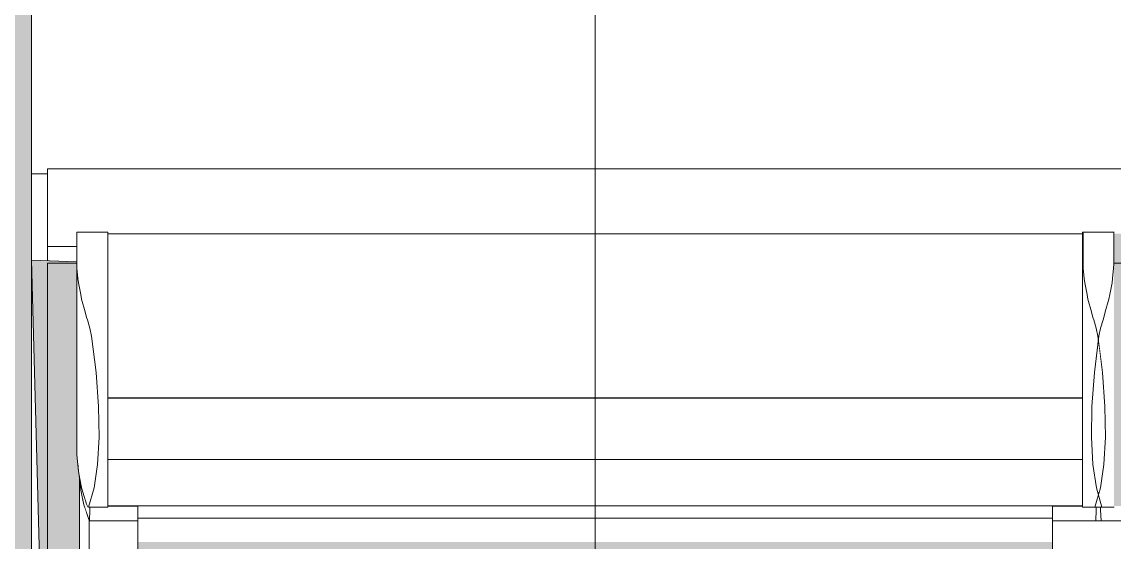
# Model space of a CAD drawing. Header units: metres. Extents: x -208 to 1512, y -277 to 123.
# Drawn here: x 828.681 to 829.582, y -14.458 to -14.029 of the extents above; entities that cross this region are included whole.
import ezdxf

# ---------------------------------------------------------------- set-up
doc = ezdxf.new("R2010")
doc.units = ezdxf.units.M
doc.header["$MEASUREMENT"] = 0
doc.linetypes.add('Wipeout_Contour', pattern=[1, 0, -1])
for name, color, linetype in [('325 Dachfenster', 7, 'Continuous'), ('330 Dachaufbau', 7, 'Continuous'), ('918 Lageplan Beschriftung.x', 7, 'Continuous')]:
    doc.layers.add(name, color=color, linetype=linetype)

# ---------------------------------------------------------------- blocks, each defined once
blk = doc.blocks.new('Dachfläche_65_5', base_point=(831.51728, -10.4))
at = {"layer": '330 Dachaufbau', "linetype": 'Continuous', "lineweight": 0, "true_color": 0x000000}
h = blk.add_hatch(color=18, dxfattribs=at)
h.paths.add_polyline_path([(831.51728, -13.58499), (828.57228, -13.58499), (828.57228, -11.155), (831.51728, -11.155), (831.51728, -10.4), (825.29541, -10.4), (825.31254, -15.07), (826.27442, -15.07), (826.27442, -14.22801), (828.02442, -14.22801), (828.02442, -15.07), (828.70279, -15.07), (828.70279, -14.22801), (830.45279, -14.22801), (830.45279, -15.07), (831.51728, -15.07)])
h.paths.add_polyline_path([(826.32035, -12.8025), (826.32035, -11.20127), (828.02035, -11.20127), (828.02035, -12.8025)], flags=0)
at = {"layer": '330 Dachaufbau', "color": 7, "linetype": 'Continuous', "lineweight": 18, "flags": 128}
for points in [[(828.70279, -14.22801), (828.70279, -15.07)], [(830.45279, -14.22801), (828.70279, -14.22801)]]:
    blk.add_lwpolyline(points, dxfattribs=at)
blk = doc.blocks.new('DF Marker 27[1473]_5', base_point=(829.15442, -14.94126))
at = {"layer": '325 Dachfenster', "color": 7, "linetype": 'Continuous', "lineweight": 13}
blk.add_line((829.15442, -18.69751), (829.15442, -13.04971), dxfattribs=at)
blk = doc.blocks.new('VELUX SlopeRoofBundle[45]_5', base_point=(825.25728, 0))
at = {"color": 254, "linetype": 'Wipeout_Contour', "lineweight": 0, "ltscale": 6630.786361}
blk.add_wipeout([(828.72679, -14.29623), (828.72682, -14.36991), (828.72682, -14.36427), (828.72682, -14.23224), (828.72681, -14.21873), (828.7268, -14.20997), (828.72679, -14.20261), (828.72679, -14.20473)], dxfattribs=at).dxf.layer = '325 Dachfenster'
at = {"color": 254, "linetype": 'Wipeout_Contour', "lineweight": 0, "ltscale": 3318.764459}
blk.add_wipeout([(829.55642, -14.20261), (829.55642, -14.20997), (829.58204, -14.20997), (829.58205, -14.20261)], dxfattribs=at).dxf.layer = '325 Dachfenster'
at = {"color": 254, "linetype": 'Wipeout_Contour', "lineweight": 0, "ltscale": 3318.765626}
blk.add_wipeout([(829.55642, -14.22906), (829.58203, -14.22906), (829.58203, -14.21873), (829.55642, -14.21873)], dxfattribs=at).dxf.layer = '325 Dachfenster'
at = {"color": 254, "linetype": 'Wipeout_Contour', "lineweight": 0, "ltscale": 4148.819988}
blk.add_wipeout([(829.55642, -14.25402), (829.55642, -14.26816), (829.56371, -14.26816), (829.56072, -14.2578), (829.56004, -14.25402)], dxfattribs=at).dxf.layer = '325 Dachfenster'
at = {"color": 254, "linetype": 'Wipeout_Contour', "lineweight": 0, "ltscale": 5807.90494}
blk.add_wipeout([(829.56361, -14.37154), (829.56488, -14.39403), (829.56777, -14.4134), (829.56942, -14.41924), (829.56942, -14.29168), (829.56612, -14.31829), (829.56403, -14.34615)], dxfattribs=at).dxf.layer = '325 Dachfenster'
at = {"color": 254, "linetype": 'Wipeout_Contour', "lineweight": 0, "ltscale": 3315.2739}
blk.add_wipeout([(828.74481, -14.34615), (828.75242, -14.34615), (828.75242, -14.31829), (828.74273, -14.31829)], dxfattribs=at).dxf.layer = '325 Dachfenster'
at = {"color": 254, "linetype": 'Wipeout_Contour', "lineweight": 0, "ltscale": 3315.2009}
blk.add_wipeout([(828.74107, -14.4134), (828.73656, -14.42938), (828.75242, -14.42938), (828.75242, -14.4134)], dxfattribs=at).dxf.layer = '325 Dachfenster'
at = {"color": 254, "linetype": 'Wipeout_Contour', "lineweight": 0, "ltscale": 3315.445669}
blk.add_wipeout([(828.72679, -14.20261), (828.7268, -14.20997), (828.75242, -14.20997), (828.75242, -14.20261)], dxfattribs=at).dxf.layer = '325 Dachfenster'
at = {"color": 254, "linetype": 'Wipeout_Contour', "lineweight": 0, "ltscale": 3318.764984}
blk.add_wipeout([(829.55642, -14.20997), (829.55642, -14.21873), (829.58203, -14.21873), (829.58204, -14.20997)], dxfattribs=at).dxf.layer = '325 Dachfenster'
at = {"color": 254, "linetype": 'Wipeout_Contour', "lineweight": 0, "ltscale": 4144.01682}
blk.add_wipeout([(828.72682, -14.23224), (828.72682, -14.38588), (828.72812, -14.39979), (828.72812, -14.24443), (828.72777, -14.24087)], dxfattribs=at).dxf.layer = '325 Dachfenster'
at = {"color": 254, "linetype": 'Wipeout_Contour', "lineweight": 0, "ltscale": 4148.002584}
blk.add_wipeout([(829.55642, -14.24087), (829.58107, -14.24087), (829.58202, -14.23224), (829.58203, -14.22906), (829.55642, -14.22906)], dxfattribs=at).dxf.layer = '325 Dachfenster'
at = {"color": 254, "linetype": 'Wipeout_Contour', "lineweight": 0, "ltscale": 3315.236583}
blk.add_wipeout([(828.74396, -14.39403), (828.74107, -14.4134), (828.75242, -14.4134), (828.75242, -14.39403)], dxfattribs=at).dxf.layer = '325 Dachfenster'
at = {"color": 254, "linetype": 'Wipeout_Contour', "lineweight": 0, "ltscale": 4148.288129}
blk.add_wipeout([(829.55642, -14.42938), (829.56656, -14.42938), (829.56942, -14.41924), (829.56777, -14.4134), (829.55642, -14.4134)], dxfattribs=at).dxf.layer = '325 Dachfenster'
at = {"layer": '325 Dachfenster', "linetype": 'Continuous', "lineweight": 0, "flags": 128}
blk.add_lwpolyline([(828.72679, -14.20473), (828.72679, -14.20261)], dxfattribs=at)
at = {"color": 254, "linetype": 'Wipeout_Contour', "lineweight": 0, "ltscale": 3318.791649}
blk.add_wipeout([(829.58204, -14.20997), (829.58203, -14.21873), (829.58242, -14.21873), (829.58242, -14.20997)], dxfattribs=at).dxf.layer = '325 Dachfenster'
at = {"color": 254, "linetype": 'Wipeout_Contour', "lineweight": 0, "ltscale": 3315.446915}
blk.add_wipeout([(828.72681, -14.21873), (828.72682, -14.22906), (828.75242, -14.22906), (828.75242, -14.21873)], dxfattribs=at).dxf.layer = '325 Dachfenster'
at = {"color": 254, "linetype": 'Wipeout_Contour', "lineweight": 0, "ltscale": 4148.068082}
blk.add_wipeout([(829.55642, -14.25402), (829.5788, -14.25402), (829.58072, -14.24443), (829.58107, -14.24087), (829.55642, -14.24087)], dxfattribs=at).dxf.layer = '325 Dachfenster'
at = {"color": 254, "linetype": 'Wipeout_Contour', "lineweight": 0, "ltscale": 4144.020992}
blk.add_wipeout([(828.73004, -14.25402), (828.72812, -14.24443), (828.72812, -14.39979), (828.73072, -14.41344), (828.73072, -14.2578)], dxfattribs=at).dxf.layer = '325 Dachfenster'
at = {"color": 254, "linetype": 'Wipeout_Contour', "lineweight": 0, "ltscale": 3315.343184}
blk.add_wipeout([(828.74523, -14.37154), (828.74396, -14.39403), (828.75242, -14.39403), (828.75242, -14.37154)], dxfattribs=at).dxf.layer = '325 Dachfenster'
at = {"color": 254, "linetype": 'Wipeout_Contour', "lineweight": 0, "ltscale": 3319.000789}
blk.add_wipeout([(829.55642, -14.39403), (829.55642, -14.4134), (829.56777, -14.4134), (829.56488, -14.39403)], dxfattribs=at).dxf.layer = '325 Dachfenster'
at = {"color": 254, "linetype": 'Wipeout_Contour', "lineweight": 0, "ltscale": 3318.678561}
blk.add_wipeout([(829.55642, -14.42818), (829.53162, -14.42818), (829.53162, -14.42846), (829.55642, -14.42846)], dxfattribs=at).dxf.layer = '325 Dachfenster'
at = {"color": 254, "linetype": 'Wipeout_Contour', "lineweight": 0, "ltscale": 3318.789943}
blk.add_wipeout([(829.58205, -14.20261), (829.58204, -14.20997), (829.58242, -14.20997), (829.58242, -14.20261)], dxfattribs=at).dxf.layer = '325 Dachfenster'
at = {"color": 254, "linetype": 'Wipeout_Contour', "lineweight": 0, "ltscale": 3315.446248}
blk.add_wipeout([(828.7268, -14.20997), (828.72681, -14.21873), (828.75242, -14.21873), (828.75242, -14.20997)], dxfattribs=at).dxf.layer = '325 Dachfenster'
at = {"color": 254, "linetype": 'Wipeout_Contour', "lineweight": 0, "ltscale": 3318.792432}
blk.add_wipeout([(829.58203, -14.21873), (829.58203, -14.22906), (829.58242, -14.22906), (829.58242, -14.21873)], dxfattribs=at).dxf.layer = '325 Dachfenster'
at = {"color": 254, "linetype": 'Wipeout_Contour', "lineweight": 0, "ltscale": 4144.756752}
blk.add_wipeout([(828.72682, -14.22906), (828.72682, -14.23224), (828.72777, -14.24087), (828.75242, -14.24087), (828.75242, -14.22906)], dxfattribs=at).dxf.layer = '325 Dachfenster'
at = {"color": 254, "linetype": 'Wipeout_Contour', "lineweight": 0, "ltscale": 3315.437197}
blk.add_wipeout([(828.75242, -14.34615), (828.74481, -14.34615), (828.74523, -14.37154), (828.75242, -14.37154)], dxfattribs=at).dxf.layer = '325 Dachfenster'
at = {"color": 254, "linetype": 'Wipeout_Contour', "lineweight": 0, "ltscale": 3318.891282}
blk.add_wipeout([(829.56361, -14.37154), (829.55642, -14.37154), (829.55642, -14.39403), (829.56488, -14.39403)], dxfattribs=at).dxf.layer = '325 Dachfenster'
at = {"color": 254, "linetype": 'Wipeout_Contour', "lineweight": 0, "ltscale": 4977.297172}
blk.add_wipeout([(829.53162, -14.44058), (829.56726, -14.44058), (829.56747, -14.43518), (829.57137, -14.43518), (829.57122, -14.43142), (829.53162, -14.43142)], dxfattribs=at).dxf.layer = '325 Dachfenster'
at = {"layer": '325 Dachfenster', "linetype": 'Continuous', "lineweight": 0, "flags": 128}
blk.add_lwpolyline([(828.72679, -14.21437), (828.70279, -14.21437)], dxfattribs=at)
at = {"color": 254, "linetype": 'Wipeout_Contour', "lineweight": 0, "ltscale": 3317.105167}
blk.add_wipeout([(828.75242, -14.20381), (828.75242, -14.21131), (829.55642, -14.21131), (829.55642, -14.20381)], dxfattribs=at).dxf.layer = '325 Dachfenster'
at = {"color": 254, "linetype": 'Wipeout_Contour', "lineweight": 0, "ltscale": 4147.608056}
blk.add_wipeout([(829.58107, -14.24087), (829.58242, -14.24087), (829.58242, -14.22906), (829.58203, -14.22906), (829.58202, -14.23224)], dxfattribs=at).dxf.layer = '325 Dachfenster'
at = {"color": 254, "linetype": 'Wipeout_Contour', "lineweight": 0, "ltscale": 4144.693436}
blk.add_wipeout([(828.72812, -14.24443), (828.73004, -14.25402), (828.75242, -14.25402), (828.75242, -14.24087), (828.72777, -14.24087)], dxfattribs=at).dxf.layer = '325 Dachfenster'
at = {"color": 254, "linetype": 'Wipeout_Contour', "lineweight": 0, "ltscale": 9947.15234}
blk.add_wipeout([(828.73482, -14.42693), (828.73593, -14.4291), (828.73656, -14.42938), (828.74107, -14.4134), (828.74396, -14.39403), (828.74523, -14.37154), (828.74481, -14.34615), (828.74273, -14.31829), (828.73899, -14.28817), (828.73767, -14.2816), (828.73559, -14.27474), (828.73482, -14.27283)], dxfattribs=at).dxf.layer = '325 Dachfenster'
at = {"color": 254, "linetype": 'Wipeout_Contour', "lineweight": 0, "ltscale": 3318.793951}
blk.add_wipeout([(829.55642, -14.34615), (829.55642, -14.37154), (829.56361, -14.37154), (829.56403, -14.34615)], dxfattribs=at).dxf.layer = '325 Dachfenster'
at = {"color": 254, "linetype": 'Wipeout_Contour', "lineweight": 0, "ltscale": 3317.118545}
blk.add_wipeout([(828.75242, -14.39084), (828.75242, -14.41206), (829.55642, -14.41206), (829.55642, -14.39084)], dxfattribs=at).dxf.layer = '325 Dachfenster'
at = {"color": 254, "linetype": 'Wipeout_Contour', "lineweight": 0, "ltscale": 4977.680633}
blk.add_wipeout([(829.53162, -14.43142), (829.56762, -14.43142), (829.56762, -14.42938), (829.55642, -14.42938), (829.55642, -14.42846), (829.53162, -14.42846)], dxfattribs=at).dxf.layer = '325 Dachfenster'
at = {"color": 254, "linetype": 'Wipeout_Contour', "lineweight": 0, "ltscale": 3318.653472}
blk.add_wipeout([(829.53162, -14.44058), (829.53162, -15.01121), (829.53332, -15.01247), (829.53332, -14.44058)], dxfattribs=at).dxf.layer = '325 Dachfenster'
at = {"layer": '325 Dachfenster', "linetype": 'Continuous', "lineweight": 0, "flags": 128}
for points in [[(828.72679, -14.20261), (828.75242, -14.20261)], [(828.75242, -14.20381), (829.55642, -14.20381)], [(829.58242, -14.20261), (829.55679, -14.20261), (829.55642, -14.20261)]]:
    blk.add_lwpolyline(points, dxfattribs=at)
at = {"color": 254, "linetype": 'Wipeout_Contour', "lineweight": 0, "ltscale": 3317.105722}
blk.add_wipeout([(828.75242, -14.21131), (828.75242, -14.22001), (829.55642, -14.22001), (829.55642, -14.21131)], dxfattribs=at).dxf.layer = '325 Dachfenster'
at = {"color": 254, "linetype": 'Wipeout_Contour', "lineweight": 0, "ltscale": 4147.856722}
blk.add_wipeout([(829.5788, -14.25402), (829.58242, -14.25402), (829.58242, -14.24087), (829.58107, -14.24087), (829.58072, -14.24443)], dxfattribs=at).dxf.layer = '325 Dachfenster'
at = {"color": 254, "linetype": 'Wipeout_Contour', "lineweight": 0, "ltscale": 4144.048923}
blk.add_wipeout([(828.73072, -14.41344), (828.73482, -14.42693), (828.73482, -14.27283), (828.73371, -14.26816), (828.73072, -14.2578)], dxfattribs=at).dxf.layer = '325 Dachfenster'
at = {"color": 254, "linetype": 'Wipeout_Contour', "lineweight": 0, "ltscale": 3318.953563}
blk.add_wipeout([(829.55642, -14.31829), (829.55642, -14.34615), (829.56403, -14.34615), (829.56612, -14.31829)], dxfattribs=at).dxf.layer = '325 Dachfenster'
at = {"color": 254, "linetype": 'Wipeout_Contour', "lineweight": 0, "ltscale": 3317.117779}
blk.add_wipeout([(828.75242, -14.39), (828.75242, -14.39084), (829.55642, -14.39084), (829.55642, -14.39)], dxfattribs=at).dxf.layer = '325 Dachfenster'
at = {"color": 254, "linetype": 'Wipeout_Contour', "lineweight": 0, "ltscale": 3318.520396}
blk.add_wipeout([(829.57107, -14.4134), (829.56656, -14.42938), (829.58242, -14.42938), (829.58242, -14.4134)], dxfattribs=at).dxf.layer = '325 Dachfenster'
at = {"color": 254, "linetype": 'Wipeout_Contour', "lineweight": 0, "ltscale": 9952.484458}
blk.add_wipeout([(829.53332, -14.44058), (829.53332, -15.01247), (829.56872, -15.01247), (829.56872, -14.66834), (829.57012, -14.66834), (829.57012, -14.52047), (829.56872, -14.52047), (829.56872, -14.4862), (829.57012, -14.4862), (829.57012, -14.46404), (829.56872, -14.46404), (829.56872, -14.44058)], dxfattribs=at).dxf.layer = '325 Dachfenster'
at = {"layer": '325 Dachfenster', "linetype": 'Continuous', "lineweight": 0, "flags": 128}
for points in [[(828.72679, -14.29623), (828.72682, -14.36991)], [(828.72682, -14.38455), (828.72682, -14.36991)]]:
    blk.add_lwpolyline(points, dxfattribs=at)
at = {"color": 254, "linetype": 'Wipeout_Contour', "lineweight": 0, "ltscale": 3317.106372}
blk.add_wipeout([(829.55642, -14.22001), (828.75242, -14.22001), (828.75242, -14.23026), (829.55642, -14.23026)], dxfattribs=at).dxf.layer = '325 Dachfenster'
at = {"color": 254, "linetype": 'Wipeout_Contour', "lineweight": 0, "ltscale": 4144.614977}
blk.add_wipeout([(828.73004, -14.25402), (828.73072, -14.2578), (828.73371, -14.26816), (828.75242, -14.26816), (828.75242, -14.25402)], dxfattribs=at).dxf.layer = '325 Dachfenster'
at = {"color": 254, "linetype": 'Wipeout_Contour', "lineweight": 0, "ltscale": 3315.20251}
blk.add_wipeout([(828.73899, -14.28817), (828.74273, -14.31829), (828.75242, -14.31829), (828.75242, -14.28817)], dxfattribs=at).dxf.layer = '325 Dachfenster'
at = {"color": 254, "linetype": 'Wipeout_Contour', "lineweight": 0, "ltscale": 4148.21547}
blk.add_wipeout([(829.55642, -14.28817), (829.55642, -14.31829), (829.56612, -14.31829), (829.56942, -14.29168), (829.56899, -14.28817)], dxfattribs=at).dxf.layer = '325 Dachfenster'
at = {"color": 254, "linetype": 'Wipeout_Contour', "lineweight": 0, "ltscale": 3317.116936}
blk.add_wipeout([(829.55642, -14.36652), (828.75242, -14.36652), (828.75242, -14.39), (829.55642, -14.39)], dxfattribs=at).dxf.layer = '325 Dachfenster'
at = {"color": 254, "linetype": 'Wipeout_Contour', "lineweight": 0, "ltscale": 3318.556081}
blk.add_wipeout([(829.57396, -14.39403), (829.57107, -14.4134), (829.58242, -14.4134), (829.58242, -14.39403)], dxfattribs=at).dxf.layer = '325 Dachfenster'
at = {"color": 254, "linetype": 'Wipeout_Contour', "lineweight": 0, "ltscale": 3315.411205}
blk.add_wipeout([(828.73002, -14.40977), (828.72872, -14.40294), (828.72872, -14.40295), (828.73002, -14.4152)], dxfattribs=at).dxf.layer = '325 Dachfenster'
at = {"color": 254, "linetype": 'Wipeout_Contour', "lineweight": 0, "ltscale": 5801.233379}
blk.add_wipeout([(828.73272, -14.42002), (828.73272, -14.42737), (828.73672, -14.43932), (828.73672, -14.42938), (828.73656, -14.42938), (828.73593, -14.4291), (828.73482, -14.42693)], dxfattribs=at).dxf.layer = '325 Dachfenster'
at = {"color": 254, "linetype": 'Wipeout_Contour', "lineweight": 0, "ltscale": 4979.035113}
blk.add_wipeout([(829.56747, -14.43518), (829.56726, -14.44058), (829.60722, -14.44058), (829.60722, -14.43142), (829.57122, -14.43142), (829.57137, -14.43518)], dxfattribs=at).dxf.layer = '325 Dachfenster'
at = {"layer": '325 Dachfenster', "linetype": 'Continuous', "lineweight": 0, "flags": 128}
for points in [[(828.72679, -14.29623), (828.72679, -14.20473)], [(828.75242, -14.39), (829.55642, -14.39)]]:
    blk.add_lwpolyline(points, dxfattribs=at)
at = {"color": 254, "linetype": 'Wipeout_Contour', "lineweight": 0, "ltscale": 3317.107127}
blk.add_wipeout([(828.75242, -14.23026), (828.75242, -14.242), (829.55642, -14.242), (829.55642, -14.23026)], dxfattribs=at).dxf.layer = '325 Dachfenster'
at = {"color": 254, "linetype": 'Wipeout_Contour', "lineweight": 0, "ltscale": 3315.385227}
blk.add_wipeout([(828.73767, -14.2816), (828.73899, -14.28817), (828.75242, -14.28817), (828.75242, -14.2816)], dxfattribs=at).dxf.layer = '325 Dachfenster'
at = {"color": 254, "linetype": 'Wipeout_Contour', "lineweight": 0, "ltscale": 3318.846874}
blk.add_wipeout([(829.55642, -14.2816), (829.55642, -14.28817), (829.56899, -14.28817), (829.56767, -14.2816)], dxfattribs=at).dxf.layer = '325 Dachfenster'
at = {"color": 254, "linetype": 'Wipeout_Contour', "lineweight": 0, "ltscale": 3318.593404}
blk.add_wipeout([(829.57481, -14.34615), (829.58242, -14.34615), (829.58242, -14.31829), (829.57273, -14.31829)], dxfattribs=at).dxf.layer = '325 Dachfenster'
at = {"color": 254, "linetype": 'Wipeout_Contour', "lineweight": 0, "ltscale": 3318.662684}
blk.add_wipeout([(829.57523, -14.37154), (829.57396, -14.39403), (829.58242, -14.39403), (829.58242, -14.37154)], dxfattribs=at).dxf.layer = '325 Dachfenster'
at = {"color": 254, "linetype": 'Wipeout_Contour', "lineweight": 0, "ltscale": 3315.523658}
blk.add_wipeout([(828.73726, -14.44058), (828.77722, -14.44058), (828.77722, -14.43142), (828.73762, -14.43142)], dxfattribs=at).dxf.layer = '325 Dachfenster'
at = {"color": 254, "linetype": 'Wipeout_Contour', "lineweight": 0, "ltscale": 4978.514008}
blk.add_wipeout([(829.56762, -14.42938), (829.56762, -14.43142), (829.60722, -14.43142), (829.60722, -14.42846), (829.58242, -14.42846), (829.58242, -14.42938)], dxfattribs=at).dxf.layer = '325 Dachfenster'
at = {"color": 254, "linetype": 'Wipeout_Contour', "lineweight": 0, "ltscale": 9960.247285}
blk.add_wipeout([(829.56872, -14.52047), (829.57012, -14.52047), (829.57012, -14.66834), (829.56872, -14.66834), (829.56872, -15.01247), (829.60552, -15.01247), (829.60552, -14.44058), (829.56872, -14.44058), (829.56872, -14.46404), (829.57012, -14.46404), (829.57012, -14.4862), (829.56872, -14.4862)], dxfattribs=at).dxf.layer = '325 Dachfenster'
at = {"layer": '325 Dachfenster', "linetype": 'Continuous', "lineweight": 0, "flags": 128}
for points in [[(829.56726, -14.44058), (829.56762, -14.43142), (829.56762, -14.42938)], [(829.57122, -14.42938), (829.57122, -14.43142), (829.57159, -14.44058)]]:
    blk.add_lwpolyline(points, dxfattribs=at)
at = {"color": 254, "linetype": 'Wipeout_Contour', "lineweight": 0, "ltscale": 3315.346976}
blk.add_wipeout([(828.73559, -14.27474), (828.73767, -14.2816), (828.75242, -14.2816), (828.75242, -14.27474)], dxfattribs=at).dxf.layer = '325 Dachfenster'
at = {"color": 254, "linetype": 'Wipeout_Contour', "lineweight": 0, "ltscale": 3318.923298}
blk.add_wipeout([(829.55642, -14.27474), (829.55642, -14.2816), (829.56767, -14.2816), (829.56559, -14.27474)], dxfattribs=at).dxf.layer = '325 Dachfenster'
at = {"color": 254, "linetype": 'Wipeout_Contour', "lineweight": 0, "ltscale": 3317.111695}
blk.add_wipeout([(829.55642, -14.28761), (828.75242, -14.28761), (828.75242, -14.31738), (829.55642, -14.31738)], dxfattribs=at).dxf.layer = '325 Dachfenster'
at = {"color": 254, "linetype": 'Wipeout_Contour', "lineweight": 0, "ltscale": 3318.522015}
blk.add_wipeout([(829.58242, -14.28817), (829.56899, -14.28817), (829.57273, -14.31829), (829.58242, -14.31829)], dxfattribs=at).dxf.layer = '325 Dachfenster'
at = {"color": 254, "linetype": 'Wipeout_Contour', "lineweight": 0, "ltscale": 3318.756699}
blk.add_wipeout([(829.58242, -14.34615), (829.57481, -14.34615), (829.57523, -14.37154), (829.58242, -14.37154)], dxfattribs=at).dxf.layer = '325 Dachfenster'
at = {"color": 254, "linetype": 'Wipeout_Contour', "lineweight": 0, "ltscale": 4973.085437}
blk.add_wipeout([(828.73672, -14.43932), (828.73717, -14.4405), (828.73726, -14.44058), (828.73762, -14.43142), (828.73762, -14.42938), (828.73672, -14.42938)], dxfattribs=at).dxf.layer = '325 Dachfenster'
at = {"color": 254, "linetype": 'Wipeout_Contour', "lineweight": 0, "ltscale": 3318.881729}
blk.add_wipeout([(829.58242, -14.42846), (829.60722, -14.42846), (829.60722, -14.42818), (829.58242, -14.42818)], dxfattribs=at).dxf.layer = '325 Dachfenster'
at = {"color": 254, "linetype": 'Wipeout_Contour', "lineweight": 0, "ltscale": 4144.667648}
blk.add_wipeout([(828.73371, -14.26816), (828.73482, -14.27283), (828.73559, -14.27474), (828.75242, -14.27474), (828.75242, -14.26816)], dxfattribs=at).dxf.layer = '325 Dachfenster'
at = {"color": 254, "linetype": 'Wipeout_Contour', "lineweight": 0, "ltscale": 4148.213459}
blk.add_wipeout([(829.55642, -14.26816), (829.55642, -14.27474), (829.56559, -14.27474), (829.56482, -14.27283), (829.56371, -14.26816)], dxfattribs=at).dxf.layer = '325 Dachfenster'
at = {"color": 254, "linetype": 'Wipeout_Contour', "lineweight": 0, "ltscale": 5807.827189}
blk.add_wipeout([(829.56942, -14.29168), (829.56942, -14.41924), (829.57107, -14.4134), (829.57396, -14.39403), (829.57523, -14.37154), (829.57481, -14.34615), (829.57273, -14.31829)], dxfattribs=at).dxf.layer = '325 Dachfenster'
at = {"color": 254, "linetype": 'Wipeout_Contour', "lineweight": 0, "ltscale": 3317.113472}
blk.add_wipeout([(828.75242, -14.31738), (828.75242, -14.33908), (829.55642, -14.33908), (829.55642, -14.31738)], dxfattribs=at).dxf.layer = '325 Dachfenster'
at = {"color": 254, "linetype": 'Wipeout_Contour', "lineweight": 0, "ltscale": 4144.517337}
blk.add_wipeout([(828.73002, -14.4152), (828.73272, -14.42737), (828.73272, -14.42002), (828.73072, -14.41344), (828.73002, -14.40977)], dxfattribs=at).dxf.layer = '325 Dachfenster'
at = {"color": 254, "linetype": 'Wipeout_Contour', "lineweight": 0, "ltscale": 4973.534755}
blk.add_wipeout([(828.75242, -14.42938), (828.73762, -14.42938), (828.73762, -14.43142), (828.77722, -14.43142), (828.77722, -14.42846), (828.75242, -14.42846)], dxfattribs=at).dxf.layer = '325 Dachfenster'
at = {"color": 254, "linetype": 'Wipeout_Contour', "lineweight": 0, "ltscale": 3317.108903}
blk.add_wipeout([(828.75242, -14.25494), (828.75242, -14.26901), (829.55642, -14.26901), (829.55642, -14.25494)], dxfattribs=at).dxf.layer = '325 Dachfenster'
at = {"color": 254, "linetype": 'Wipeout_Contour', "lineweight": 0, "ltscale": 3318.666483}
blk.add_wipeout([(829.56559, -14.27474), (829.56767, -14.2816), (829.58242, -14.2816), (829.58242, -14.27474)], dxfattribs=at).dxf.layer = '325 Dachfenster'
at = {"color": 254, "linetype": 'Wipeout_Contour', "lineweight": 0, "ltscale": 3317.115209}
blk.add_wipeout([(828.75242, -14.36652), (829.55642, -14.36652), (829.55642, -14.34014), (828.75242, -14.34014)], dxfattribs=at).dxf.layer = '325 Dachfenster'
at = {"color": 254, "linetype": 'Wipeout_Contour', "lineweight": 0, "ltscale": 4143.941241}
blk.add_wipeout([(828.72892, -14.40484), (828.72892, -14.97514), (828.73022, -14.98739), (828.73022, -14.4161), (828.73002, -14.4152)], dxfattribs=at).dxf.layer = '325 Dachfenster'
at = {"color": 254, "linetype": 'Wipeout_Contour', "lineweight": 0, "ltscale": 3315.562235}
blk.add_wipeout([(828.77722, -14.42818), (828.75242, -14.42818), (828.75242, -14.42846), (828.77722, -14.42846)], dxfattribs=at).dxf.layer = '325 Dachfenster'
at = {"layer": '325 Dachfenster', "linetype": 'Continuous', "lineweight": 0, "flags": 128}
blk.add_lwpolyline([(828.72872, -14.40295), (828.72872, -14.40294)], dxfattribs=at)
at = {"color": 254, "linetype": 'Wipeout_Contour', "lineweight": 0, "ltscale": 3317.107974}
blk.add_wipeout([(829.55642, -14.242), (828.75242, -14.242), (828.75242, -14.25494), (829.55642, -14.25494)], dxfattribs=at).dxf.layer = '325 Dachfenster'
at = {"color": 254, "linetype": 'Wipeout_Contour', "lineweight": 0, "ltscale": 3317.109596}
blk.add_wipeout([(828.75242, -14.27509), (829.55642, -14.27509), (829.55642, -14.26901), (828.75242, -14.26901)], dxfattribs=at).dxf.layer = '325 Dachfenster'
at = {"color": 254, "linetype": 'Wipeout_Contour', "lineweight": 0, "ltscale": 3318.704733}
blk.add_wipeout([(829.58242, -14.2816), (829.56767, -14.2816), (829.56899, -14.28817), (829.58242, -14.28817)], dxfattribs=at).dxf.layer = '325 Dachfenster'
at = {"color": 254, "linetype": 'Wipeout_Contour', "lineweight": 0, "ltscale": 3317.114256}
blk.add_wipeout([(828.75242, -14.3393), (828.75242, -14.33986), (829.55642, -14.33986), (829.55642, -14.3393)], dxfattribs=at).dxf.layer = '325 Dachfenster'
at = {"color": 254, "linetype": 'Wipeout_Contour', "lineweight": 0, "ltscale": 3317.119843}
blk.add_wipeout([(828.75242, -14.41206), (828.75242, -14.42818), (829.55642, -14.42818), (829.55642, -14.41206)], dxfattribs=at).dxf.layer = '325 Dachfenster'
at = {"color": 254, "linetype": 'Wipeout_Contour', "lineweight": 0, "ltscale": 4143.873274}
blk.add_wipeout([(828.73022, -14.4161), (828.73022, -14.98739), (828.73292, -14.99956), (828.73292, -14.42797), (828.73272, -14.42737)], dxfattribs=at).dxf.layer = '325 Dachfenster'
at = {"layer": '325 Dachfenster', "linetype": 'Continuous', "lineweight": 0, "flags": 128}
blk.add_lwpolyline([(829.58242, -14.42938), (829.56656, -14.42938), (829.55642, -14.42938)], dxfattribs=at)
at = {"color": 254, "linetype": 'Wipeout_Contour', "lineweight": 0, "ltscale": 4148.764366}
blk.add_wipeout([(829.56004, -14.25402), (829.56072, -14.2578), (829.56371, -14.26816), (829.58242, -14.26816), (829.58242, -14.25402)], dxfattribs=at).dxf.layer = '325 Dachfenster'
at = {"color": 254, "linetype": 'Wipeout_Contour', "lineweight": 0, "ltscale": 3317.110027}
blk.add_wipeout([(829.55642, -14.27509), (828.75242, -14.27509), (828.75242, -14.28152), (829.55642, -14.28152)], dxfattribs=at).dxf.layer = '325 Dachfenster'
at = {"color": 254, "linetype": 'Wipeout_Contour', "lineweight": 0, "ltscale": 3317.114229}
blk.add_wipeout([(828.75242, -14.3393), (829.55642, -14.3393), (829.55642, -14.33908), (828.75242, -14.33908)], dxfattribs=at).dxf.layer = '325 Dachfenster'
at = {"color": 254, "linetype": 'Wipeout_Contour', "lineweight": 0, "ltscale": 4143.867663}
blk.add_wipeout([(828.73292, -14.42797), (828.73292, -14.99956), (828.73692, -15.01151), (828.73692, -14.43984), (828.73672, -14.43932)], dxfattribs=at).dxf.layer = '325 Dachfenster'
at = {"color": 254, "linetype": 'Wipeout_Contour', "lineweight": 0, "ltscale": 3317.120794}
blk.add_wipeout([(828.77722, -14.43497), (829.53162, -14.43497), (829.53162, -14.43265), (828.77722, -14.43265)], dxfattribs=at).dxf.layer = '325 Dachfenster'
at = {"layer": '325 Dachfenster', "linetype": 'Continuous', "lineweight": 0, "flags": 128}
for points in [[(828.73656, -14.42938), (828.74107, -14.4134), (828.74396, -14.39403), (828.74523, -14.37154), (828.74481, -14.34615), (828.74273, -14.31829), (828.73899, -14.28817), (828.73767, -14.2816), (828.73559, -14.27474), (828.73482, -14.27283), (828.73371, -14.26816), (828.73072, -14.2578), (828.73004, -14.25402), (828.72812, -14.24443), (828.72777, -14.24087), (828.72682, -14.23224), (828.72682, -14.22906), (828.72681, -14.21873), (828.7268, -14.20997), (828.72679, -14.20261)], [(828.73593, -14.4291), (828.73482, -14.42693), (828.73072, -14.41344), (828.72812, -14.39979), (828.72682, -14.38588), (828.72682, -14.38455)], [(828.72892, -14.97514), (828.72892, -14.40484)], [(828.73593, -14.4291), (828.73656, -14.42938)], [(828.73656, -14.42938), (828.75242, -14.42938)]]:
    blk.add_lwpolyline(points, dxfattribs=at)
at = {"color": 254, "linetype": 'Wipeout_Contour', "lineweight": 0, "ltscale": 4148.81703}
blk.add_wipeout([(829.56371, -14.26816), (829.56482, -14.27283), (829.56559, -14.27474), (829.58242, -14.27474), (829.58242, -14.26816)], dxfattribs=at).dxf.layer = '325 Dachfenster'
at = {"color": 254, "linetype": 'Wipeout_Contour', "lineweight": 0, "ltscale": 3317.110458}
blk.add_wipeout([(828.75242, -14.28152), (828.75242, -14.28761), (829.55642, -14.28761), (829.55642, -14.28152)], dxfattribs=at).dxf.layer = '325 Dachfenster'
at = {"color": 254, "linetype": 'Wipeout_Contour', "lineweight": 0, "ltscale": 3317.114285}
blk.add_wipeout([(828.75242, -14.34014), (829.55642, -14.34014), (829.55642, -14.33986), (828.75242, -14.33986)], dxfattribs=at).dxf.layer = '325 Dachfenster'
at = {"color": 254, "linetype": 'Wipeout_Contour', "lineweight": 0, "ltscale": 4973.859437}
blk.add_wipeout([(828.73692, -14.43984), (828.73692, -15.01151), (828.73872, -15.01247), (828.73872, -14.44058), (828.73726, -14.44058), (828.73717, -14.4405)], dxfattribs=at).dxf.layer = '325 Dachfenster'
at = {"layer": '325 Dachfenster', "linetype": 'Continuous', "lineweight": 0, "flags": 128}
for points in [[(828.75242, -14.20261), (828.75242, -14.20997), (828.75242, -14.21873), (828.75242, -14.22906), (828.75242, -14.24087), (828.75242, -14.25402), (828.75242, -14.26816), (828.75242, -14.27474), (828.75242, -14.2816), (828.75242, -14.28817), (828.75242, -14.31829), (828.75242, -14.34615), (828.75242, -14.37154), (828.75242, -14.39403), (828.75242, -14.4134), (828.75242, -14.42938)], [(829.55642, -14.20261), (829.55642, -14.20997), (829.55642, -14.21873), (829.55642, -14.22906), (829.55642, -14.24087), (829.55642, -14.25402), (829.55642, -14.26816), (829.55642, -14.27474), (829.55642, -14.2816), (829.55642, -14.28817), (829.55642, -14.31829), (829.55642, -14.34615), (829.55642, -14.37154), (829.55642, -14.39403), (829.55642, -14.4134), (829.55642, -14.42938)], [(829.55679, -14.20261), (829.5568, -14.20997), (829.55681, -14.21873), (829.55682, -14.22906), (829.55682, -14.23224), (829.55777, -14.24087), (829.55812, -14.24443), (829.56004, -14.25402), (829.56072, -14.2578), (829.56371, -14.26816), (829.56482, -14.27283), (829.56559, -14.27474), (829.56767, -14.2816), (829.56899, -14.28817), (829.57273, -14.31829), (829.57481, -14.34615), (829.57523, -14.37154), (829.57396, -14.39403), (829.57107, -14.4134), (829.56656, -14.42938)], [(829.58205, -14.20261), (829.58204, -14.20997), (829.58203, -14.21873), (829.58203, -14.22906), (829.58202, -14.23224), (829.58107, -14.24087), (829.58072, -14.24443), (829.5788, -14.25402), (829.57812, -14.2578), (829.57514, -14.26816), (829.57402, -14.27283), (829.57326, -14.27474), (829.57117, -14.2816), (829.56986, -14.28817), (829.56612, -14.31829), (829.56403, -14.34615), (829.56361, -14.37154), (829.56488, -14.39403), (829.56777, -14.4134), (829.57228, -14.42938)], [(828.75242, -14.33908), (829.55642, -14.33908)]]:
    blk.add_lwpolyline(points, dxfattribs=at)
at = {"color": 254, "linetype": 'Wipeout_Contour', "lineweight": 0, "ltscale": 3315.552626}
blk.add_wipeout([(828.73872, -14.44058), (828.73872, -15.01247), (828.77552, -15.01247), (828.77552, -14.44058)], dxfattribs=at).dxf.layer = '325 Dachfenster'
at = {"layer": '325 Dachfenster', "linetype": 'Continuous', "lineweight": 0, "flags": 128}
for points in [[(828.72872, -14.40295), (828.73002, -14.4152), (828.73272, -14.42737), (828.73672, -14.43932), (828.73717, -14.4405)], [(828.73726, -14.44058), (828.73762, -14.43142), (828.73762, -14.42938)], [(828.73692, -15.01151), (828.73692, -14.43984)], [(828.73717, -14.4405), (828.73726, -14.44058)]]:
    blk.add_lwpolyline(points, dxfattribs=at)
at = {"color": 254, "linetype": 'Wipeout_Contour', "lineweight": 0, "ltscale": 3315.629554}
blk.add_wipeout([(828.77552, -14.44058), (828.77552, -15.01247), (828.77722, -15.01121), (828.77722, -14.44058)], dxfattribs=at).dxf.layer = '325 Dachfenster'
at = {"color": 254, "linetype": 'Wipeout_Contour', "lineweight": 0, "ltscale": 3317.122391}
blk.add_wipeout([(828.77722, -14.45535), (828.77722, -14.45811), (829.53162, -14.45811), (829.53162, -14.45535)], dxfattribs=at).dxf.layer = '325 Dachfenster'
at = {"color": 254, "linetype": 'Wipeout_Contour', "lineweight": 0, "ltscale": 3317.122189}
blk.add_wipeout([(828.77722, -14.4523), (828.77722, -14.45535), (829.53162, -14.45535), (829.53162, -14.4523)], dxfattribs=at).dxf.layer = '325 Dachfenster'
at = {"color": 254, "linetype": 'Wipeout_Contour', "lineweight": 0, "ltscale": 3317.121961}
blk.add_wipeout([(828.77722, -14.44881), (828.77722, -14.4523), (829.53162, -14.4523), (829.53162, -14.44881)], dxfattribs=at).dxf.layer = '325 Dachfenster'
at = {"color": 254, "linetype": 'Wipeout_Contour', "lineweight": 0, "ltscale": 3317.121709}
blk.add_wipeout([(828.77722, -14.44881), (829.53162, -14.44881), (829.53162, -14.44509), (828.77722, -14.44509)], dxfattribs=at).dxf.layer = '325 Dachfenster'
at = {"color": 254, "linetype": 'Wipeout_Contour', "lineweight": 0, "ltscale": 3317.121444}
blk.add_wipeout([(828.77722, -14.44509), (829.53162, -14.44509), (829.53162, -14.44121), (828.77722, -14.44121)], dxfattribs=at).dxf.layer = '325 Dachfenster'
at = {"color": 254, "linetype": 'Wipeout_Contour', "lineweight": 0, "ltscale": 3317.121063}
blk.add_wipeout([(828.77722, -14.43844), (829.53162, -14.43844), (829.53162, -14.43692), (828.77722, -14.43692)], dxfattribs=at).dxf.layer = '325 Dachfenster'
at = {"color": 254, "linetype": 'Wipeout_Contour', "lineweight": 0, "ltscale": 3317.120943}
blk.add_wipeout([(828.77722, -14.43692), (829.53162, -14.43692), (829.53162, -14.43497), (828.77722, -14.43497)], dxfattribs=at).dxf.layer = '325 Dachfenster'
at = {"color": 254, "linetype": 'Wipeout_Contour', "lineweight": 0, "ltscale": 3317.120618}
blk.add_wipeout([(828.77722, -14.4299), (828.77722, -14.43265), (829.53162, -14.43265), (829.53162, -14.4299)], dxfattribs=at).dxf.layer = '325 Dachfenster'
at = {"color": 254, "linetype": 'Wipeout_Contour', "lineweight": 0, "ltscale": 3317.121251}
blk.add_wipeout([(828.77722, -14.44062), (829.53162, -14.44062), (829.53162, -14.44012), (828.77722, -14.44012)], dxfattribs=at).dxf.layer = '325 Dachfenster'
at = {"color": 254, "linetype": 'Wipeout_Contour', "lineweight": 0, "ltscale": 3317.120462}
blk.add_wipeout([(828.77722, -14.4299), (829.53162, -14.4299), (829.53162, -14.42818), (828.77722, -14.42818)], dxfattribs=at).dxf.layer = '325 Dachfenster'
at = {"color": 254, "linetype": 'Wipeout_Contour', "lineweight": 0, "ltscale": 3317.121279}
blk.add_wipeout([(828.77722, -14.44069), (828.77722, -14.44085), (829.53162, -14.44085), (829.53162, -14.44069)], dxfattribs=at).dxf.layer = '325 Dachfenster'
at = {"layer": '325 Dachfenster', "linetype": 'Continuous', "lineweight": 0, "flags": 128}
for points in [[(828.75242, -14.42818), (829.55642, -14.42818)], [(828.75242, -14.42846), (828.77722, -14.42846)], [(828.77722, -14.42846), (828.77722, -14.42818)], [(829.53162, -14.42818), (829.53162, -14.42846)], [(829.53162, -14.42846), (829.55642, -14.42846)]]:
    blk.add_lwpolyline(points, dxfattribs=at)
at = {"color": 254, "linetype": 'Wipeout_Contour', "lineweight": 0, "ltscale": 3317.121219}
blk.add_wipeout([(828.77722, -14.44012), (829.53162, -14.44012), (829.53162, -14.43972), (828.77722, -14.43972)], dxfattribs=at).dxf.layer = '325 Dachfenster'
at = {"color": 254, "linetype": 'Wipeout_Contour', "lineweight": 0, "ltscale": 3317.121194}
blk.add_wipeout([(829.53162, -14.43938), (828.77722, -14.43938), (828.77722, -14.43972), (829.53162, -14.43972)], dxfattribs=at).dxf.layer = '325 Dachfenster'
at = {"color": 254, "linetype": 'Wipeout_Contour', "lineweight": 0, "ltscale": 3317.121149}
blk.add_wipeout([(828.77722, -14.43844), (828.77722, -14.43938), (829.53162, -14.43938), (829.53162, -14.43844)], dxfattribs=at).dxf.layer = '325 Dachfenster'
at = {"color": 254, "linetype": 'Wipeout_Contour', "lineweight": 0, "ltscale": 3317.121297}
blk.add_wipeout([(828.77722, -14.44085), (828.77722, -14.44121), (829.53162, -14.44121), (829.53162, -14.44085)], dxfattribs=at).dxf.layer = '325 Dachfenster'
at = {"color": 254, "linetype": 'Wipeout_Contour', "lineweight": 0, "ltscale": 3317.121271}
blk.add_wipeout([(828.77722, -14.44062), (828.77722, -14.44069), (829.53162, -14.44069), (829.53162, -14.44062)], dxfattribs=at).dxf.layer = '325 Dachfenster'
at = {"layer": '325 Dachfenster', "linetype": 'Continuous', "lineweight": 0}
blk.add_line((829.15442, -18.69751), (829.15442, -13.04971), dxfattribs=at)
at = {"layer": '325 Dachfenster', "linetype": 'Continuous', "lineweight": 0, "flags": 128}
for points in [[(828.77722, -14.42846), (828.77722, -14.43142), (828.77722, -14.44058)], [(829.53162, -14.42846), (829.53162, -14.43142), (829.53162, -14.44058)], [(828.73726, -14.44058), (828.77722, -14.44058)], [(829.53162, -14.43844), (828.77722, -14.43844)], [(828.77722, -15.01121), (828.77722, -14.44058)], [(829.53162, -15.01121), (829.53162, -14.44058)], [(829.60722, -14.44058), (829.56726, -14.44058), (829.53162, -14.44058)]]:
    blk.add_lwpolyline(points, dxfattribs=at)
at = {"layer": '325 Dachfenster', "color": 7, "lineweight": 13}
blk.add_blockref('DF Marker 27[1473]_5', (829.15442, -14.94126), dxfattribs=at)
blk = doc.blocks.new('Dachfläche_76_5', base_point=(830.44942, -14.84386))
at = {"color": 254, "linetype": 'Wipeout_Contour', "lineweight": 0, "ltscale": 3315.317528}
blk.add_wipeout([(828.68942, -14.84386), (828.70279, -14.84386), (828.70279, -14.71717), (828.68942, -14.2255)], dxfattribs=at).dxf.layer = '325 Dachfenster'
at = {"color": 254, "linetype": 'Wipeout_Contour', "lineweight": 0, "ltscale": 3315.270842}
blk.add_wipeout([(828.68942, -14.15444), (828.68942, -14.2255), (828.70279, -14.22601), (828.70279, -14.15444)], dxfattribs=at).dxf.layer = '325 Dachfenster'
at = {"layer": '325 Dachfenster', "linetype": 'Continuous', "lineweight": 0, "true_color": 0x000000}
blk.add_hatch(color=18, dxfattribs=at).paths.add_polyline_path([(828.68942, -14.2255), (828.70279, -14.71717), (828.70279, -14.84385), (828.72892, -14.84385), (828.72892, -14.40484), (828.72872, -14.40295), (828.72872, -14.40294), (828.72812, -14.39979), (828.72682, -14.38588), (828.72682, -14.37759), (828.72682, -14.36991), (828.72679, -14.29682), (828.72679, -14.28642), (828.72679, -14.28437), (828.72679, -14.22694)])
at = {"color": 254, "linetype": 'Wipeout_Contour', "lineweight": 0, "ltscale": 4977.319519}
blk.add_wipeout([(830.41456, -13.5322), (828.68942, -13.5322), (828.68942, -14.15444), (828.70279, -14.15444), (828.70279, -14.15023), (830.41456, -14.15023)], dxfattribs=at).dxf.layer = '325 Dachfenster'
at = {"layer": '325 Dachfenster', "color": 7, "linetype": 'Continuous', "lineweight": 13, "true_color": 0xf4f4f4, "flags": 128}
for points in [[(828.68942, -13.5322), (828.68942, -14.15444)], [(828.68942, -14.84386), (828.68942, -14.15444)]]:
    blk.add_lwpolyline(points, dxfattribs=at)
at = {"color": 254, "linetype": 'Wipeout_Contour', "lineweight": 0, "ltscale": 14934.573451}
blk.add_wipeout([(828.70279, -14.15023), (828.70279, -14.22601), (828.72679, -14.22694), (828.72679, -14.20473), (828.72679, -14.20261), (828.75242, -14.20261), (828.75242, -14.20381), (829.55642, -14.20381), (829.55642, -14.20261), (829.58242, -14.20261), (829.58242, -14.20381), (830.38642, -14.20381), (830.38642, -14.20261), (830.41205, -14.20261), (830.41206, -14.20473), (830.41206, -14.22801), (830.44942, -14.22801), (830.44942, -14.15023)], dxfattribs=at).dxf.layer = '325 Dachfenster'
at = {"layer": '325 Dachfenster', "color": 7, "linetype": 'Continuous', "lineweight": 13, "true_color": 0xf4f4f4, "flags": 128}
for points in [[(828.70279, -14.22601), (828.70279, -14.15023)], [(828.70279, -14.15023), (830.44942, -14.15023)], [(828.70279, -14.15444), (828.68942, -14.15444)], [(828.70279, -14.84385), (828.70279, -14.71717), (828.68942, -14.2255)], [(828.68942, -14.2255), (828.72679, -14.22694)], [(828.72679, -14.22801), (828.70279, -14.22801)]]:
    blk.add_lwpolyline(points, dxfattribs=at)
at = {"layer": '325 Dachfenster', "linetype": 'Continuous', "lineweight": 0}
blk.add_blockref('VELUX SlopeRoofBundle[45]_5', (825.25728, 0), dxfattribs=at)

msp = doc.modelspace()

# ---------------------------------------------------------------- hatches: boundary and pattern name
at = {"layer": '918 Lageplan Beschriftung.x', "linetype": 'Continuous', "lineweight": 0, "true_color": 0x3f0000}
msp.add_hatch(color=18, dxfattribs=at).paths.add_polyline_path([(825.31254, -15.07), (830.63228, -15.07), (830.63228, -15.97), (838.86228, -15.97), (838.86228, -15.07), (844.19207, -15.07), (844.24254, 0.07), (838.34728, 0.07), (838.34728, 0.8), (831.14728, 0.8), (831.14728, 0.07), (825.25702, 0.07)])

# ---------------------------------------------------------------- next in the draw order: block references
at = {"layer": '330 Dachaufbau', "color": 7, "linetype": 'Continuous', "lineweight": 18}
msp.add_blockref('Dachfläche_65_5', (831.51728, -10.4), dxfattribs=at)

# ---------------------------------------------------------------- next in the draw order: block references
at = {"layer": '325 Dachfenster', "color": 7, "linetype": 'Continuous', "lineweight": 13, "true_color": 0xf4f4f4}
msp.add_blockref('Dachfläche_76_5', (830.44942, -14.84386), dxfattribs=at)

doc.saveas('drawing.dxf')
